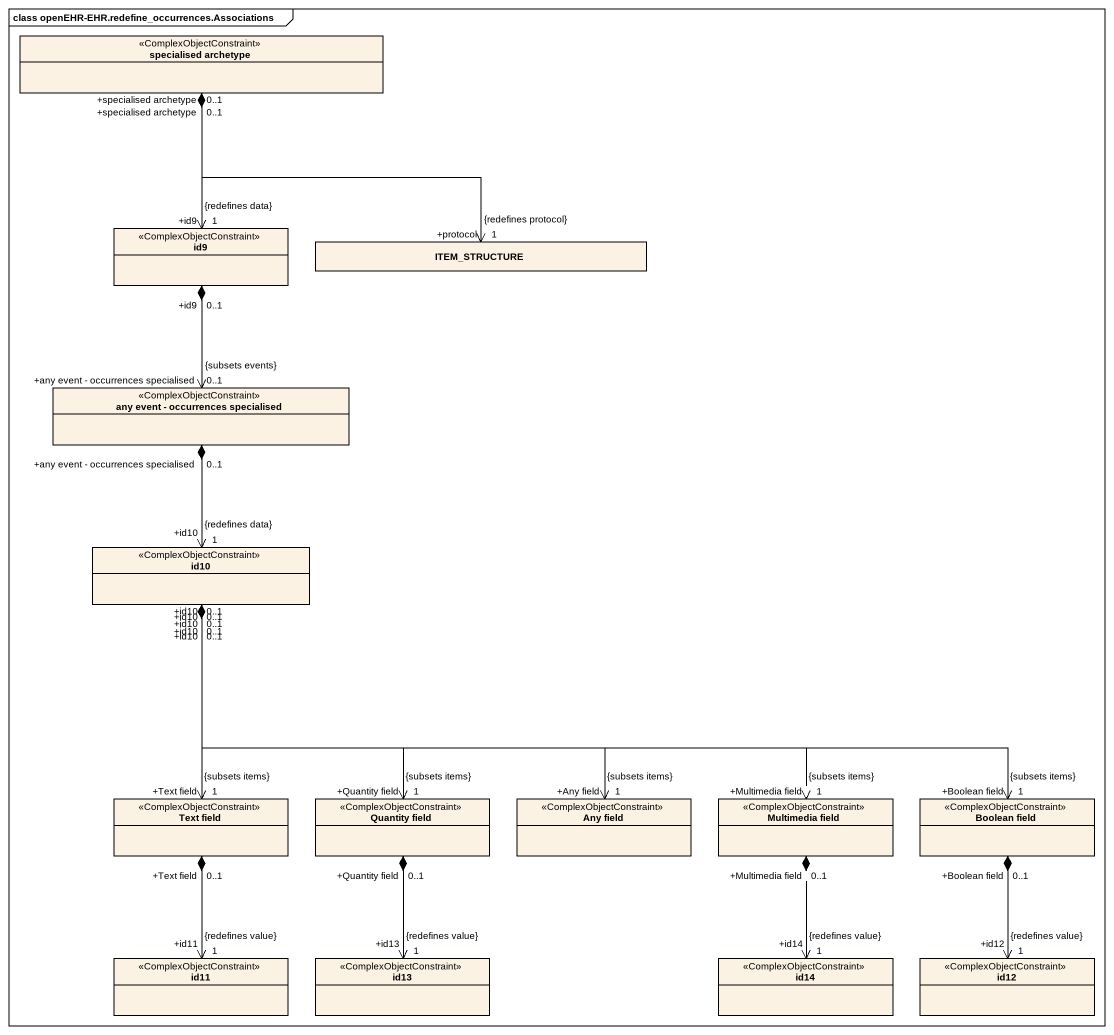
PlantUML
@startuml
mainframe class openEHR-EHR.redefine_occurrences.Associations
hide circle
hide empty members
class "specialised archetype" as specialised_archetype <<ComplexObjectConstraint>>
class id9 <<ComplexObjectConstraint>>
class ITEM_STRUCTURE
class "any event - occurrences specialised" as any_event_occurrences <<ComplexObjectConstraint>>
class id10 <<ComplexObjectConstraint>>
class "Text field" as Text_field <<ComplexObjectConstraint>>
class "Quantity field" as Quantity_field <<ComplexObjectConstraint>>
class "Any field" as Any_field <<ComplexObjectConstraint>>
class "Multimedia field" as Multimedia_field <<ComplexObjectConstraint>>
class "Boolean field" as Boolean_field <<ComplexObjectConstraint>>
class id11 <<ComplexObjectConstraint>>
class id13 <<ComplexObjectConstraint>>
class id14 <<ComplexObjectConstraint>>
class id12 <<ComplexObjectConstraint>>
specialised_archetype "+specialised archetype\n0..1" *--> "+id9\n1\n{redefines data}" id9
specialised_archetype "+specialised archetype\n0..1" *--> "+protocol\n1\n{redefines protocol}" ITEM_STRUCTURE
id9 "+id9\n0..1" *--> "+any event - occurrences specialised\n0..1\n{subsets events}" any_event_occurrences
any_event_occurrences "+any event - occurrences specialised\n0..1" *--> "+id10\n1\n{redefines data}" id10
id10 "+id10\n0..1" *--> "+Text field\n1\n{subsets items}" Text_field
id10 "+id10\n0..1" *--> "+Quantity field\n1\n{subsets items}" Quantity_field
id10 "+id10\n0..1" *--> "+Any field\n1\n{subsets items}" Any_field
id10 "+id10\n0..1" *-right-> "+Multimedia field\n1\n{subsets items}" Multimedia_field
id10 "+id10\n0..1" *-right-> "+Boolean field\n1\n{subsets items}" Boolean_field
Text_field "+Text field\n0..1" *--> "+id11\n1\n{redefines value}" id11
Quantity_field "+Quantity field\n0..1" *--> "+id13\n1\n{redefines value}" id13
Multimedia_field "+Multimedia field\n0..1" *--> "+id14\n1\n{redefines value}" id14
Boolean_field "+Boolean field\n0..1" *--> "+id12\n1\n{redefines value}" id12
@enduml
